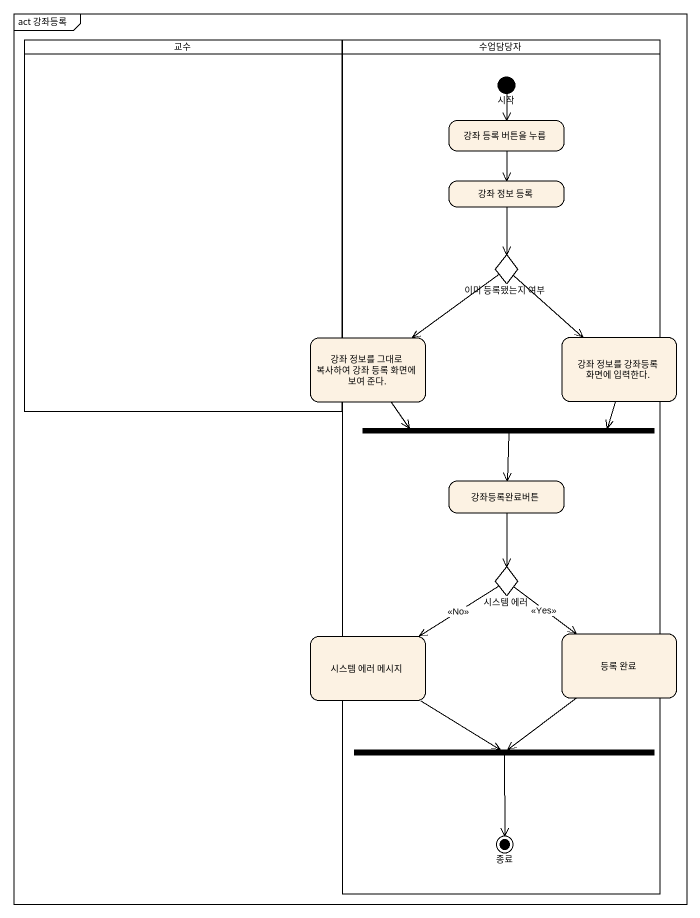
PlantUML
@startuml
mainframe act 강좌등록
hide empty description
state 교수 <<partition>>
state 수업담당자 <<partition>> {
  state 시작 <<start>>
  state "강좌 등록 버튼을 누름" as 강좌_등록_버튼을_누름
  state "강좌 정보 등록" as 강좌_정보_등록
  state "이미 등록됐는지 여부" as 이미_등록됐는지_여부 <<choice>>
  state fork1 <<join>>
  state 강좌등록완료버튼
  state "시스템 에러" as 시스템_에러 <<choice>>
  state fork2 <<join>>
  state 종료 <<end>>
}
state "강좌 정보를 그대로 복사하여 강좌 등록 화면에 보여 준다." as 강좌_정보를_그대로_복사하여_강좌_등록_화면에
state "강좌 정보를 강좌등록 화면에 입력한다." as 강좌_정보를_강좌등록_화면에_입력한다
state "시스템 에러 메시지" as 시스템_에러_메시지
state "등록 완료" as 등록_완료
시작 --> 강좌_등록_버튼을_누름
강좌_등록_버튼을_누름 --> 강좌_정보_등록
강좌_정보_등록 --> 이미_등록됐는지_여부
이미_등록됐는지_여부 --> 강좌_정보를_그대로_복사하여_강좌_등록_화면에
이미_등록됐는지_여부 --> 강좌_정보를_강좌등록_화면에_입력한다
강좌_정보를_그대로_복사하여_강좌_등록_화면에 -right-> fork1
강좌_정보를_강좌등록_화면에_입력한다 -left-> fork1
fork1 --> 강좌등록완료버튼
강좌등록완료버튼 --> 시스템_에러
시스템_에러 --> 시스템_에러_메시지 : <<No>>
시스템_에러 --> 등록_완료 : <<Yes>>
시스템_에러_메시지 --> fork2
등록_완료 --> fork2
fork2 --> 종료
@enduml
